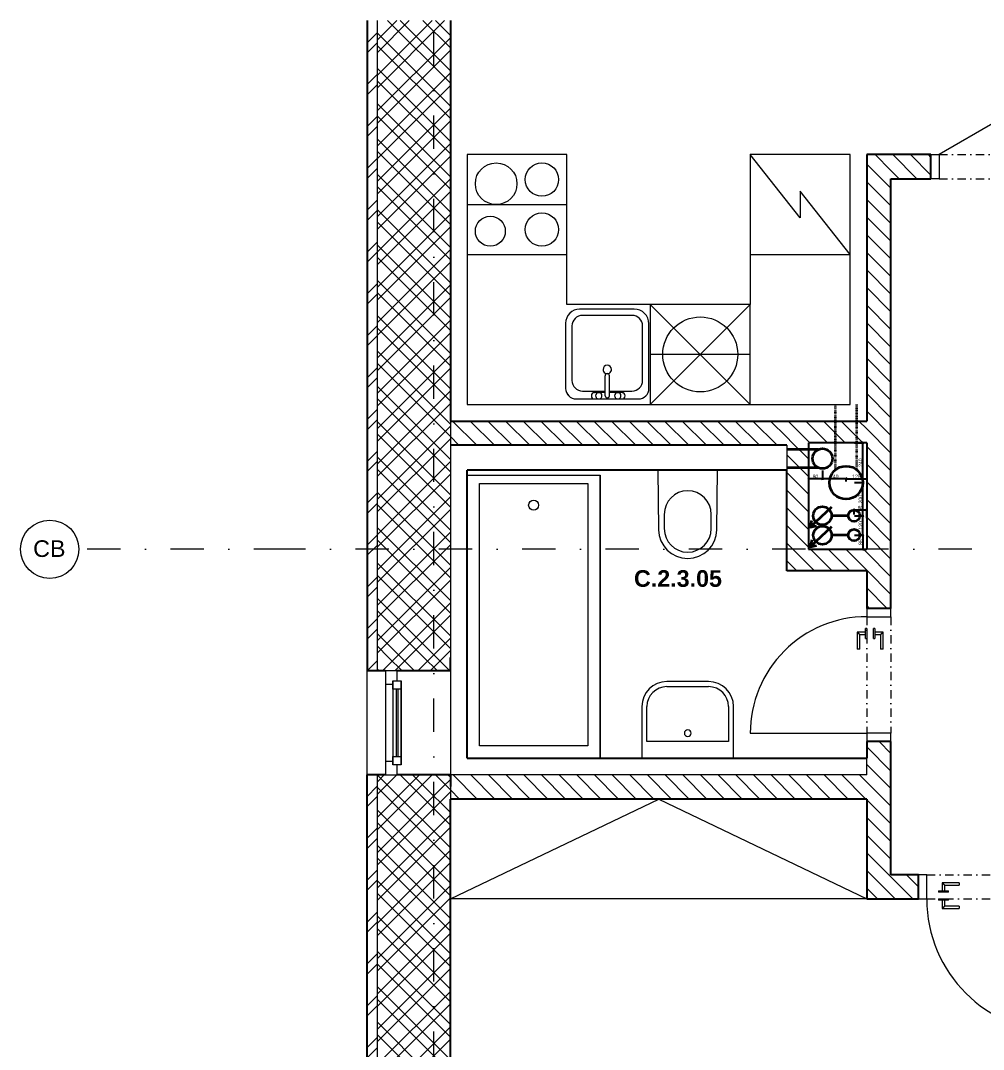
# Model space of a CAD drawing. Header units: millimetres. Extents: x -47415 to 8649, y -7799 to 10440.
# Drawn here: x -47415 to -41635, y -3606 to 2573 of the extents above; entities that cross this region are included whole.
import ezdxf

# ---------------------------------------------------------------- set-up
doc = ezdxf.new("R2010")
doc.units = ezdxf.units.MM
for name, pattern in [('HA_DashDot_10mm-S3mm', [500, 200, -150, 0, -150]), ('UDL_2NP$0$HA_DashDot_10mm-S3mm', [500, 200, -150, 0, -150]), ('UDL_2NP$0$HA_DashDot_2_2mm-S0_6mm', [110, 50, -30, 0, -30])]:
    doc.linetypes.add(name, pattern=pattern)
for name, color, linetype, lineweight in [('_kanalizace', 34, 'Continuous', 35), ('_vodovod', 5, 'Continuous', 35), ('_VZT', 3, 'Continuous', 35), ('ABMV_det-koty 10', 140, 'Continuous', 5), ('UDL_2NP$0$A-AREA-____-IDEN', 252, 'Continuous', 9), ('UDL_2NP$0$A-DOOR-____-MCUT', 252, 'UDL_2NP$0$HA_DashDot_2_2mm-S0_6mm', 9), ('UDL_2NP$0$A-DOOR-____-OTLN', 252, 'Continuous', 9), ('UDL_2NP$0$A-DOOR-FRAM-MCUT', 252, 'Continuous', 9), ('UDL_2NP$0$A-GENM-____-OTLN', 252, 'Continuous', 9), ('UDL_2NP$0$A-GLAZ-____-MCUT', 252, 'Continuous', 5), ('UDL_2NP$0$A-GLAZ-____-OTLN', 252, 'Continuous', 5), ('UDL_2NP$0$A-WALL-____-MCUT', 252, 'Continuous', 9), ('UDL_2NP$0$A-WALL-____-OTLN', 252, 'Continuous', 9), ('UDL_2NP$0$A-WALL-____-PATT', 252, 'Continuous', 25), ('UDL_2NP$0$I-FURN-____-OTLN', 252, 'Continuous', 9), ('UDL_2NP$0$I-WALL-____-MCUT', 252, 'Continuous', 25), ('UDL_2NP$0$I-WALL-____-OTLN', 252, 'Continuous', 9), ('UDL_2NP$0$P-SANR-FIXT-OTLN', 252, 'Continuous', 9), ('UDL_2NP$0$Q-CASE-____-OTLN', 252, 'Continuous', 9), ('UDL_2NP$0$Q-SPCQ-____-OTLN', 252, 'Continuous', 9), ('UDL_2NP$0$S-GRID-____-IDEN', 252, 'Continuous', 9), ('UDL_2NP$0$S-GRID-____-OTLN', 252, 'Continuous', 5)]:
    doc.layers.add(name, color=color, linetype=linetype, lineweight=lineweight)
doc.layers.add('_UT', color=4, linetype='Continuous')
doc.styles.add('ar-na-light10', font='ARIALN.TTF', dxfattribs={"height": 22})
doc.styles.add('UDL_2NP$0$Arial_1', font='arial.ttf', dxfattribs={"height": 100})
doc.styles.add('UDL_2NP$0$Arial_B', font='arialbd.ttf', dxfattribs={"height": 100})
doc.dimstyles.new('Copy of _MP_10', dxfattribs={"dimscale": 50, "dimtxt": 22, "dimasz": 0.2, "dimexe": 0.12, "dimexo": 0.15, "dimgap": 0.04165, "dimtad": 1, "dimdec": 0, "dimrnd": 0.5, "dimzin": 3, "dimdsep": 46, "dimtxsty": 'ar-na-light10', "dimblk": 'OBLIQUE', "dimcen": 0.12, "dimadec": 0, "dimazin": 2, "dimtfac": 0.75, "dimtdec": 0, "dimtix": 1, "dimtmove": 2, "dimatfit": 2, "dimldrblk": 'OBLIQUE', "dimfxl": 1, "dimfxlon": 1, "dimtolj": 1, "dimtzin": 0, "dimarcsym": 0})
pattern_1 = [(45, (0, 0), (-106.066, 106.066), []), (45, (75, 0), (-106.066, 106.066), []), (315, (0, 0), (106.066, 106.066), []), (315, (75, 0), (106.066, 106.066), [])]
pattern_2 = [(135, (0, 0), (-53.03301, -53.03301), [])]
pattern_3 = [(45, (0, 0), (-125.7236, 125.7236), []), (45, (0, 190.5), (-125.7236, 125.7236), [])]

# ---------------------------------------------------------------- blocks, each defined once
blk = doc.blocks.new('UDL_2NP$0$HA_DR_Single_Swing_Solid - In_800x2100-V1-UDL_2NP-C')
at = {"layer": 'UDL_2NP$0$A-DOOR-____-MCUT'}
for p, q in [((-400, 72.5), (400, 72.5)), ((-400, -72.5), (400, -72.5))]:
    blk.add_line(p, q, dxfattribs=at)
at = {"layer": 'UDL_2NP$0$A-DOOR-____-OTLN'}
for p, q in [((-307.5, 25), (-307.5, -24.5)), ((-205, 25), (-307.5, 25)), ((-292.5, -24.5), (-292.5, 10)), ((-292.5, 10), (-205, 10)), ((-205, 25), (-205, 10)), ((-330, -24.5), (-270, -24.5)), ((-330, -24.5), (-330, -32.5)), ((-270, -32.5), (-330, -32.5)), ((-270, -32.5), (-270, -24.5)), ((-330, -72.5), (-270, -72.5)), ((-330, -72.5), (-330, -80.5)), ((-270, -80.5), (-330, -80.5)), ((-307.5, -80.5), (-307.5, -130)), ((-292.5, -115), (-292.5, -80.5)), ((-205, -115), (-292.5, -115)), ((-270, -80.5), (-270, -72.5)), ((-205, -115), (-205, -130)), ((-307.5, -130), (-205, -130))]:
    blk.add_line(p, q, dxfattribs=at)
at = {"layer": 'UDL_2NP$0$A-DOOR-____-OTLN', "lineweight": 5}
blk.add_line((400, -872.5), (400, -72.5), dxfattribs=at)
blk.add_arc((400, -72.5), 800, 180, 270, dxfattribs=at)
at = {"layer": 'UDL_2NP$0$A-DOOR-____-OTLN'}
for points in [[(-292.5, 10), (-292.5, 10), (-292.6, 10.1), (-293.1, 10.6), (-293.5, 11), (-293.9, 11.4), (-294.4, 11.9), (-294.8, 12.3), (-295.4, 12.9), (-296.1, 13.6), (-296.7, 14.2), (-297.1, 14.6), (-297.6, 15.1), (-298.1, 15.6), (-298.5, 16), (-299, 16.5), (-299.5, 17), (-300, 17.5), (-300.5, 18), (-301, 18.5), (-301.5, 19), (-301.9, 19.4), (-302.4, 19.9), (-302.9, 20.4), (-303.3, 20.8), (-303.8, 21.3), (-304.2, 21.7), (-304.7, 22.2), (-305.2, 22.7), (-305.6, 23.1), (-306.1, 23.6), (-306.5, 24), (-306.9, 24.4), (-307.4, 24.9), (-307.5, 25), (-307.5, 25)], [(-307.5, -130), (-307.5, -130), (-307.4, -129.9), (-306.9, -129.4), (-306.5, -129), (-306.1, -128.6), (-305.6, -128.1), (-305.2, -127.7), (-304.6, -127.1), (-303.9, -126.4), (-303.3, -125.8), (-302.9, -125.4), (-302.4, -124.9), (-301.9, -124.4), (-301.5, -124), (-301, -123.5), (-300.5, -123), (-300, -122.5), (-299.5, -122), (-299, -121.5), (-298.5, -121), (-298.1, -120.6), (-297.6, -120.1), (-297.1, -119.6), (-296.7, -119.2), (-296.2, -118.7), (-295.8, -118.3), (-295.3, -117.8), (-294.8, -117.3), (-294.4, -116.9), (-293.9, -116.4), (-293.5, -116), (-293.1, -115.6), (-292.6, -115.1), (-292.5, -115), (-292.5, -115)]]:
    blk.add_open_spline(points, degree=3, knots=[0, 0, 0, 0, 0.083333, 0.125, 0.166667, 0.208333, 0.229167, 0.25, 0.291667, 0.333333, 0.354167, 0.375, 0.395833, 0.416667, 0.4375, 0.458333, 0.479167, 0.5, 0.520833, 0.541667, 0.5625, 0.583333, 0.604167, 0.625, 0.645833, 0.666667, 0.6875, 0.708333, 0.75, 0.770833, 0.791667, 0.833333, 0.875, 0.916667, 1, 1, 1, 1], dxfattribs=at)
at = {"layer": 'UDL_2NP$0$A-DOOR-FRAM-MCUT'}
for p, q in [((-400, 72.5), (-450, 72.5)), ((-450, 72.5), (-450, -72.5)), ((-400, -72.5), (-400, 72.5)), ((450, 72.5), (400, 72.5)), ((400, 72.5), (400, -72.5)), ((450, -72.5), (450, 72.5)), ((-450, -72.5), (-400, -72.5)), ((400, -72.5), (450, -72.5))]:
    blk.add_line(p, q, dxfattribs=at)
blk = doc.blocks.new('UDL_2NP$0$HA_DR_Single_Swing_Solid - In_700x2100-1523071-UDL_2NP-C')
at = {"layer": 'UDL_2NP$0$A-DOOR-____-MCUT'}
for p, q in [((-350, 72.5), (350, 72.5)), ((-350, -72.5), (350, -72.5))]:
    blk.add_line(p, q, dxfattribs=at)
at = {"layer": 'UDL_2NP$0$A-DOOR-____-OTLN'}
for p, q in [((-257.5, 25), (-257.5, -24.5)), ((-155, 25), (-257.5, 25)), ((-242.5, -24.5), (-242.5, 10)), ((-242.5, 10), (-155, 10)), ((-155, 25), (-155, 10)), ((-280, -24.5), (-220, -24.5)), ((-280, -24.5), (-280, -32.5)), ((-220, -32.5), (-280, -32.5)), ((-220, -32.5), (-220, -24.5)), ((-280, -72.5), (-220, -72.5)), ((-280, -72.5), (-280, -80.5)), ((-220, -80.5), (-280, -80.5)), ((-257.5, -80.5), (-257.5, -130)), ((-242.5, -115), (-242.5, -80.5)), ((-155, -115), (-242.5, -115)), ((-220, -80.5), (-220, -72.5)), ((-155, -115), (-155, -130)), ((-257.5, -130), (-155, -130))]:
    blk.add_line(p, q, dxfattribs=at)
at = {"layer": 'UDL_2NP$0$A-DOOR-____-OTLN', "lineweight": 5}
blk.add_line((350, -772.5), (350, -72.5), dxfattribs=at)
blk.add_arc((350, -72.5), 700, 180, 270, dxfattribs=at)
at = {"layer": 'UDL_2NP$0$A-DOOR-____-OTLN'}
for points in [[(-242.5, 10), (-242.5, 10), (-242.6, 10.1), (-243.1, 10.6), (-243.5, 11), (-243.9, 11.4), (-244.4, 11.9), (-244.8, 12.3), (-245.4, 12.9), (-246.1, 13.6), (-246.7, 14.2), (-247.1, 14.6), (-247.6, 15.1), (-248.1, 15.6), (-248.5, 16), (-249, 16.5), (-249.5, 17), (-250, 17.5), (-250.5, 18), (-251, 18.5), (-251.5, 19), (-251.9, 19.4), (-252.4, 19.9), (-252.9, 20.4), (-253.3, 20.8), (-253.8, 21.3), (-254.2, 21.7), (-254.7, 22.2), (-255.2, 22.7), (-255.6, 23.1), (-256.1, 23.6), (-256.5, 24), (-256.9, 24.4), (-257.4, 24.9), (-257.5, 25), (-257.5, 25)], [(-257.5, -130), (-257.5, -130), (-257.4, -129.9), (-256.9, -129.4), (-256.5, -129), (-256.1, -128.6), (-255.6, -128.1), (-255.2, -127.7), (-254.6, -127.1), (-253.9, -126.4), (-253.3, -125.8), (-252.9, -125.4), (-252.4, -124.9), (-251.9, -124.4), (-251.5, -124), (-251, -123.5), (-250.5, -123), (-250, -122.5), (-249.5, -122), (-249, -121.5), (-248.5, -121), (-248.1, -120.6), (-247.6, -120.1), (-247.1, -119.6), (-246.7, -119.2), (-246.2, -118.7), (-245.8, -118.3), (-245.3, -117.8), (-244.8, -117.3), (-244.4, -116.9), (-243.9, -116.4), (-243.5, -116), (-243.1, -115.6), (-242.6, -115.1), (-242.5, -115), (-242.5, -115)]]:
    blk.add_open_spline(points, degree=3, knots=[0, 0, 0, 0, 0.083333, 0.125, 0.166667, 0.208333, 0.229167, 0.25, 0.291667, 0.333333, 0.354167, 0.375, 0.395833, 0.416667, 0.4375, 0.458333, 0.479167, 0.5, 0.520833, 0.541667, 0.5625, 0.583333, 0.604167, 0.625, 0.645833, 0.666667, 0.6875, 0.708333, 0.75, 0.770833, 0.791667, 0.833333, 0.875, 0.916667, 1, 1, 1, 1], dxfattribs=at)
at = {"layer": 'UDL_2NP$0$A-DOOR-FRAM-MCUT'}
for p, q in [((-350, 72.5), (-400, 72.5)), ((-400, 72.5), (-400, -72.5)), ((-350, -72.5), (-350, 72.5)), ((400, 72.5), (350, 72.5)), ((350, 72.5), (350, -72.5)), ((400, -72.5), (400, 72.5)), ((-400, -72.5), (-350, -72.5)), ((350, -72.5), (400, -72.5))]:
    blk.add_line(p, q, dxfattribs=at)
blk = doc.blocks.new('UDL_2NP$0$HA_DR_Double_Swing_Solid - In_1200x2100_800-1526237-UDL_2NP-C')
at = {"layer": 'UDL_2NP$0$A-DOOR-____-MCUT'}
for p, q in [((-600, 72.5), (600, 72.5)), ((-600, -72.5), (600, -72.5))]:
    blk.add_line(p, q, dxfattribs=at)
at = {"layer": 'UDL_2NP$0$A-DOOR-____-OTLN', "lineweight": 5}
for p, q in [((600, 872.5), (600, 72.5)), ((-253.6, 272.5), (-600, 72.5))]:
    blk.add_line(p, q, dxfattribs=at)
at = {"layer": 'UDL_2NP$0$A-DOOR-____-OTLN'}
for p, q in [((-107.5, 130), (-107.5, 80.5)), ((-5, 130), (-107.5, 130)), ((-5, 130), (-5, 115)), ((-130, 80.5), (-70, 80.5)), ((-130, 80.5), (-130, 72.5)), ((-70, 72.5), (-130, 72.5)), ((-92.5, 80.5), (-92.5, 115)), ((-92.5, 115), (-5, 115)), ((-70, 72.5), (-70, 80.5)), ((-130, 32.5), (-70, 32.5)), ((-130, 32.5), (-130, 24.5)), ((-70, 24.5), (-130, 24.5)), ((-107.5, 24.5), (-107.5, -25)), ((-92.5, -10), (-92.5, 24.5)), ((-70, 24.5), (-70, 32.5)), ((-107.5, -25), (-5, -25)), ((-5, -10), (-92.5, -10)), ((-5, -10), (-5, -25))]:
    blk.add_line(p, q, dxfattribs=at)
at = {"layer": 'UDL_2NP$0$A-DOOR-____-OTLN', "lineweight": 5}
for centre, radius, start, end in [((600, 72.5), 800, 90, 180), ((-600, 72.5), 400, 360, 30)]:
    blk.add_arc(centre, radius, start, end, dxfattribs=at)
at = {"layer": 'UDL_2NP$0$A-DOOR-____-OTLN'}
for points in [[(-92.5, 115), (-92.5, 115), (-92.6, 115.1), (-93.1, 115.6), (-93.5, 116), (-93.9, 116.4), (-94.4, 116.9), (-94.8, 117.3), (-95.4, 117.9), (-96.1, 118.6), (-96.7, 119.2), (-97.1, 119.6), (-97.6, 120.1), (-98.1, 120.6), (-98.5, 121), (-99, 121.5), (-99.5, 122), (-100, 122.5), (-100.5, 123), (-101, 123.5), (-101.5, 124), (-101.9, 124.4), (-102.4, 124.9), (-102.9, 125.4), (-103.3, 125.8), (-103.8, 126.3), (-104.2, 126.7), (-104.7, 127.2), (-105.2, 127.7), (-105.6, 128.1), (-106.1, 128.6), (-106.5, 129), (-106.9, 129.4), (-107.4, 129.9), (-107.5, 130), (-107.5, 130)], [(-107.5, -25), (-107.5, -25), (-107.4, -24.9), (-106.9, -24.4), (-106.5, -24), (-106.1, -23.6), (-105.6, -23.1), (-105.2, -22.7), (-104.6, -22.1), (-103.9, -21.4), (-103.3, -20.8), (-102.9, -20.4), (-102.4, -19.9), (-101.9, -19.4), (-101.5, -19), (-101, -18.5), (-100.5, -18), (-100, -17.5), (-99.5, -17), (-99, -16.5), (-98.5, -16), (-98.1, -15.6), (-97.6, -15.1), (-97.1, -14.6), (-96.7, -14.2), (-96.2, -13.7), (-95.8, -13.3), (-95.3, -12.8), (-94.8, -12.3), (-94.4, -11.9), (-93.9, -11.4), (-93.5, -11), (-93.1, -10.6), (-92.6, -10.1), (-92.5, -10), (-92.5, -10)]]:
    blk.add_open_spline(points, degree=3, knots=[0, 0, 0, 0, 0.083333, 0.125, 0.166667, 0.208333, 0.229167, 0.25, 0.291667, 0.333333, 0.354167, 0.375, 0.395833, 0.416667, 0.4375, 0.458333, 0.479167, 0.5, 0.520833, 0.541667, 0.5625, 0.583333, 0.604167, 0.625, 0.645833, 0.666667, 0.6875, 0.708333, 0.75, 0.770833, 0.791667, 0.833333, 0.875, 0.916667, 1, 1, 1, 1], dxfattribs=at)
at = {"layer": 'UDL_2NP$0$A-DOOR-FRAM-MCUT'}
for p, q in [((-650, -72.5), (-650, 72.5)), ((-650, 72.5), (-600, 72.5)), ((-600, 72.5), (-600, -72.5)), ((600, 72.5), (650, 72.5)), ((600, -72.5), (600, 72.5)), ((650, 72.5), (650, -72.5)), ((-600, -72.5), (-650, -72.5)), ((650, -72.5), (600, -72.5))]:
    blk.add_line(p, q, dxfattribs=at)
blk = doc.blocks.new('UDL_2NP$0$HA_WD_SinglePanel - 625x1000-1383459-UDL_2NP-C')
at = {"layer": 'UDL_2NP$0$A-GLAZ-____-MCUT'}
for p, q in [((-312.5, 170), (-312.5, 100)), ((-232.5, 170), (-312.5, 170)), ((-252.5, 75), (-252.5, 125)), ((-252.5, 125), (-202.5, 125)), ((-232.5, 125), (-232.5, 170)), ((-202.5, 125), (-202.5, 75)), ((202.5, 75), (202.5, 125)), ((202.5, 125), (252.5, 125)), ((312.5, 170), (232.5, 170)), ((232.5, 170), (232.5, 125)), ((252.5, 125), (252.5, 75)), ((312.5, 100), (312.5, 170)), ((-312.5, 100), (-252.5, 100)), ((-202.5, 75), (-252.5, 75)), ((202.5, 105), (-202.5, 105)), ((202.5, 95), (-202.5, 95)), ((252.5, 75), (202.5, 75)), ((252.5, 100), (312.5, 100))]:
    blk.add_line(p, q, dxfattribs=at)
at = {"layer": 'UDL_2NP$0$A-GLAZ-____-OTLN'}
for p, q in [((252.5, 125), (-252.5, 125)), ((-252.5, 75), (-252.5, 125)), ((232.5, 170), (-232.5, 170)), ((202.5, 125), (-202.5, 125)), ((252.5, 125), (252.5, 75)), ((-252.5, 75), (252.5, 75)), ((202.5, 75), (-202.5, 75))]:
    blk.add_line(p, q, dxfattribs=at)
blk = doc.blocks.new('UDL_2NP$0$HA_GM_Shaft_Rectangle - Default-1642465-UDL_2NP-C')
at = {"layer": 'UDL_2NP$0$A-GENM-____-OTLN'}
for p, q in [((0, -350), (0, 0)), ((0, 0), (640.3, 0)), ((640.3, 0), (640.3, -350)), ((640.3, -350), (0, -350))]:
    blk.add_line(p, q, dxfattribs=at)
blk = doc.blocks.new('UDL_2NP$0$ABMV_Bathtub_Generic - 800x1700-1414026-UDL_2NP-C')
at = {"layer": 'UDL_2NP$0$P-SANR-FIXT-OTLN'}
for p, q in [((0, 0), (0, 1700)), ((0, 1700), (0, 0)), ((75, 50), (75, 1625)), ((75, 1625), (725, 1625)), ((75, 1625), (725, 1625)), ((75, 50), (75, 1625)), ((725, 1625), (725, 50)), ((725, 1625), (725, 50)), ((800, 0), (0, 0)), ((800, 0), (0, 0)), ((725, 50), (75, 50)), ((725, 50), (75, 50))]:
    blk.add_line(p, q, dxfattribs=at)
blk.add_circle((400, 180), 30, dxfattribs=at)
blk = doc.blocks.new('UDL_2NP$0$ABMV_Toilet_WallHung - Default-1465613-UDL_2NP-C')
at = {"layer": 'UDL_2NP$0$A-GENM-____-OTLN'}
for p, q in [((-50, 432.3), (-54.6, 75)), ((-16.3, 426.2), (-16.3, 340.3)), ((266.3, 340.3), (266.3, 426.2)), ((304.6, 75), (300, 432.3))]:
    blk.add_line(p, q, dxfattribs=at)
for centre, radius, start, end in [((125, 430.1), 175, 0.73231, 179.26769), ((125, 426.2), 141.3, 0, 180), ((125, 340.3), 141.3, 180, 360)]:
    blk.add_arc(centre, radius, start, end, dxfattribs=at)
blk = doc.blocks.new('UDL_2NP$0$ABMV_WashBasin_Generic - 550x460-1465709-UDL_2NP-C')
at = {"layer": 'UDL_2NP$0$P-SANR-FIXT-OTLN'}
for p, q in [((250, 510), (0, 510)), ((0, 480), (250, 480)), ((-150, 360), (-150, 50)), ((-120, 150), (-120, 360)), ((370, 360), (370, 150)), ((400, 50), (400, 360)), ((370, 150), (-120, 150))]:
    blk.add_line(p, q, dxfattribs=at)
for centre, radius, start, end in [((0, 360), 150, 90, 180), ((250, 360), 150, 360, 90), ((0, 360), 120, 90, 180), ((250, 360), 120, 360, 90), ((125, 200), 20, 90, 270), ((125, 200), 20, 270, 90)]:
    blk.add_arc(centre, radius, start, end, dxfattribs=at)
blk = doc.blocks.new('UDL_2NP$0$Lednice_Mraznička_ADNS - Lednice 600x600x1800-V5-UDL_2NP-C')
at = {"layer": 'UDL_2NP$0$Q-SPCQ-____-OTLN'}
for p, q in [((300, 300), (-300, 300)), ((-300, 300), (-300, -300)), ((300, 300), (-80, 0)), ((300, -300), (300, 300)), ((80, 0), (-300, -300)), ((-80, 0), (80, 0)), ((-300, -300), (300, -300))]:
    blk.add_line(p, q, dxfattribs=at)
blk = doc.blocks.new('UDL_2NP$0$Kuchyňská_linka_myčka_ADNS - Myčka-1423139-UDL_2NP-C')
at = {"layer": 'UDL_2NP$0$Q-SPCQ-____-OTLN'}
for p, q in [((300, 300), (-300, 300)), ((-300, 300), (-300, -300)), ((300, 300), (-300, -300)), ((-300, 300), (300, -300)), ((300, 300), (-300, 300)), ((-300, 300), (-300, 0)), ((300, -300), (300, 300)), ((300, 0), (300, 300)), ((-300, 0), (300, 0)), ((-300, -300), (300, -300))]:
    blk.add_line(p, q, dxfattribs=at)
blk.add_circle((0, 0), 225, dxfattribs=at)
blk = doc.blocks.new('UDL_2NP$0$Kuchyňská_linka_sporák_ADNS - 600x600x800-1423137-UDL_2NP-C')
at = {"layer": 'UDL_2NP$0$Q-SPCQ-____-OTLN'}
for p, q in [((600, 600), (0, 600)), ((0, 600), (0, 0)), ((600, 600), (0, 600)), ((0, 600), (0, 300)), ((600, 0), (600, 600)), ((600, 300), (600, 600)), ((0, 300), (600, 300)), ((0, 0), (600, 0))]:
    blk.add_line(p, q, dxfattribs=at)
for centre, radius in [((175, 425), 125), ((450, 450), 100), ((450, 150), 100), ((140, 140), 90)]:
    blk.add_circle(centre, radius, dxfattribs=at)
blk = doc.blocks.new('UDL_2NP$0$Skříňka se dřezem_ pravoúhlá - 500 x 440mm-1427235-UDL_2NP-C')
at = {"layer": 'UDL_2NP$0$P-SANR-FIXT-OTLN'}
for p, q in [((202.2, 180.1), (-170.8, 180.1)), ((202.2, 180.1), (-170.8, 180.1)), ((3, 132.5), (-132.7, 132.5)), ((91.9, 180.1), (-73.2, 180.1)), ((-73.2, 142), (3, 142)), ((3, 160.7), (3, 40.4)), ((28.4, 160.7), (28.4, 40.4)), ((28.4, 142), (91.9, 142)), ((164.1, 132.5), (28.4, 132.5)), ((-234.3, 116.6), (-234.3, -271)), ((-234.3, 116.6), (-234.3, -271)), ((-196.2, 69), (-196.2, -258.3)), ((227.6, -258.3), (227.6, 69)), ((265.7, -275.5), (265.7, 116.6)), ((265.7, -275.5), (265.7, 116.6)), ((-145.4, -359.9), (181.3, -359.9)), ((-145.4, -359.9), (181.3, -359.9)), ((-132.7, -321.8), (164.1, -321.8))]:
    blk.add_line(p, q, dxfattribs=at)
for centre, radius, start, end in [((-170.8, 116.6), 63.5, 90, 180), ((-170.8, 116.6), 63.5, 90, 180), ((-132.7, 69), 63.5, 90, 180), ((-73.2, 161.1), 19, 90, 270), ((-47.8, 161.1), 19, 360, 180), ((-47.8, 161.1), 19, 180, 0), ((15.7, 160.7), 12.7, 360, 180), ((66.5, 161.1), 19, 360, 180), ((66.5, 161.1), 19, 180, 360), ((91.9, 161.1), 19, 270, 90), ((164.1, 69), 63.5, 0, 90), ((202.2, 116.6), 63.5, 0, 90), ((202.2, 116.6), 63.5, 360, 90), ((15.7, 3.2), 25.4, 360, 180), ((15.7, 3.2), 25.4, 180, 0), ((15.7, 40.4), 12.7, 180, 0), ((-145.4, -271), 88.9, 180, 270), ((-145.4, -271), 88.9, 180, 270), ((-132.7, -258.3), 63.5, 180, 270), ((164.1, -258.3), 63.5, 270, 0), ((181.3, -275.5), 84.4, 270, 0), ((181.3, -275.5), 84.4, 270, 0)]:
    blk.add_arc(centre, radius, start, end, dxfattribs=at)
blk = doc.blocks.new('UDL_2NP$0$Casework 22 - Casework 6-1427947-UDL_2NP-C')
at = {"layer": 'UDL_2NP$0$Q-CASE-____-OTLN'}
for p, q in [((-44734.9, 1168.2), (-44734.9, 268.2)), ((-44134.9, 868.2), (-44134.9, 1168.2)), ((-43034.9, 1168.2), (-43034.9, 868.2)), ((-42434.9, 268.2), (-42434.9, 1168.2)), ((-43634.9, 868.2), (-44134.9, 868.2)), ((-44734.9, 268.2), (-43634.9, 268.2)), ((-43034.9, 268.2), (-42434.9, 268.2))]:
    blk.add_line(p, q, dxfattribs=at)
blk = doc.blocks.new('UDL_2NP$0$NAB_Šatní_skříň_ADNS - 600x2000xšířka-1472757-UDL_2NP-C')
at = {"layer": 'UDL_2NP$0$I-FURN-____-OTLN'}
for p, q in [((0, -600), (1250, 0)), ((0, -600), (0, 0)), ((1250, 0), (2500, -600)), ((2499, -600), (0, -600))]:
    blk.add_line(p, q, dxfattribs=at)
blk = doc.blocks.new('UDL_2NP$0$Grid - Radius 3_5mm-353793-UDL_2NP-C')
at = {"layer": 'UDL_2NP$0$S-GRID-____-IDEN'}
blk.add_circle((0, 0), 3.5, dxfattribs=at)
blk = doc.blocks.new('UDL_2NP')
at = {"layer": 'UDL_2NP$0$A-WALL-____-PATT', "lineweight": 5}
h = blk.add_hatch(dxfattribs=at)
h.set_pattern_fill('FP_4', color=256, style=0, pattern_type=2)
h.set_pattern_definition(pattern_3)
h.paths.add_polyline_path([(-45334.9, -5801.8), (-45274.9, -5801.8), (-45274.9, -4801.8), (-45334.9, -4801.8), (-45334.9, -4950.4)])
h.paths.add_polyline_path([(-45274.9, -3801.8), (-45274.9, -2026.8), (-45334.9, -2026.8), (-45334.9, -3801.8)])
h.paths.add_polyline_path([(-45274.9, -1251.1), (-45274.9, 2573.2), (-45334.9, 2573.2), (-45334.9, -1251.1)])
h.paths.add_polyline_path([(-45334.9, 3573.2), (-45274.9, 3573.2), (-45274.9, 8048.2), (-45334.9, 8048.2), (-45334.9, 3896.6)])
h = blk.add_hatch(dxfattribs=at)
h.set_pattern_fill('FP_1', color=256, style=0, pattern_type=2)
h.set_pattern_definition(pattern_1)
h.paths.add_polyline_path([(-45274.9, -5301.8), (-44834.9, -5301.8), (-44834.9, -4801.8), (-45274.9, -4801.8), (-45274.9, -4950.4)])
h.paths.add_polyline_path([(-45274.9, -3801.8), (-44834.9, -3801.8), (-44834.9, -2026.8), (-45274.9, -2026.8), (-45274.9, -2984.4)])
h.paths.add_polyline_path([(-45274.9, -1251.1), (-44834.9, -1251.1), (-44834.9, 2573.2), (-45274.9, 2573.2), (-45274.9, -1018.4)])
h.paths.add_polyline_path([(-45274.9, 3573.2), (-44834.9, 3573.2), (-44834.9, 7548.2), (-45274.9, 7548.2), (-45274.9, 3896.6)])
h = blk.add_hatch(dxfattribs=at)
h.set_pattern_fill('FP_3', color=256, style=0, pattern_type=2)
h.set_pattern_definition(pattern_2)
h.paths.add_polyline_path([(-42189.9, -2556.8), (-42189.9, -1756.8), (-42334.9, -1756.8), (-42334.9, -2556.8)])
h.paths.add_polyline_path([(-42334.9, -956.8), (-42189.9, -956.8), (-42189.9, 1768.2), (-42334.9, 1768.2), (-42334.9, -732.1)])
h = blk.add_hatch(dxfattribs=at)
h.set_pattern_fill('FP_3', color=256, style=0, pattern_type=2)
h.set_pattern_definition(pattern_2)
h.paths.add_polyline_path([(-38834.9, 1623.2), (-36989.9, 1623.2), (-36989.9, 1768.2), (-39399.9, 1768.2), (-39399.9, 1623.2), (-38968.7, 1623.2)])
h.paths.add_polyline_path([(-41949.9, 1623.2), (-41949.9, 1768.2), (-42189.9, 1768.2), (-42189.9, 1623.2), (-41998.5, 1623.2)])
h.paths.add_polyline_path([(-40649.9, 1623.2), (-40299.9, 1623.2), (-40299.9, 1768.2), (-40649.9, 1768.2)])
h = blk.add_hatch(dxfattribs=at)
h.set_pattern_fill('FP_3', color=256, style=0, pattern_type=2)
h.set_pattern_definition(pattern_2)
h.paths.add_polyline_path([(-44270.8, 23.2), (-42814.9, 23.2), (-42814.9, 168.2), (-44834.9, 168.2), (-44834.9, 23.2)])
h = blk.add_hatch(dxfattribs=at)
h.set_pattern_fill('FP_3', color=256, style=0, pattern_type=2)
h.set_pattern_definition(pattern_2)
h.paths.add_polyline_path([(-42755.9, 38.2), (-42334.9, 38.2), (-42334.9, 168.2), (-42814.9, 168.2), (-42814.9, 38.2)])
h = blk.add_hatch(dxfattribs=at)
h.set_pattern_fill('FP_3', color=256, style=0, pattern_type=2)
h.set_pattern_definition(pattern_2)
h.paths.add_polyline_path([(-42814.9, -732.1), (-42684.9, -732.1), (-42684.9, 38.2), (-42814.9, 38.2), (-42814.9, -126.8)])
h = blk.add_hatch(dxfattribs=at)
h.set_pattern_fill('FP_3', color=256, style=0, pattern_type=2)
h.set_pattern_definition(pattern_2)
h.paths.add_polyline_path([(-42684.9, -732.1), (-42334.9, -732.1), (-42334.9, -602.1), (-42684.9, -602.1)])
h = blk.add_hatch(dxfattribs=at)
h.set_pattern_fill('FP_4', color=256, style=0, pattern_type=2)
h.set_pattern_definition(pattern_3)
h.paths.add_polyline_path([(-45274.9, -2026.8), (-45274.9, -1956.8), (-45334.9, -1956.8), (-45334.9, -2026.8)])
h.paths.add_polyline_path([(-45274.9, -1331.8), (-45274.9, -1251.1), (-45334.9, -1251.1), (-45334.9, -1331.8)])
h = blk.add_hatch(dxfattribs=at)
h.set_pattern_fill('FP_1', color=256, style=0, pattern_type=2)
h.set_pattern_definition(pattern_1)
h.paths.add_polyline_path([(-44834.9, -2026.8), (-44834.9, -1956.8), (-45274.9, -1956.8), (-45274.9, -2026.8), (-45154.9, -2026.8)])
h.paths.add_polyline_path([(-45179.9, -1331.8), (-44834.9, -1331.8), (-44834.9, -1251.1), (-45274.9, -1251.1), (-45274.9, -1331.8), (-45224.9, -1331.8)])
h = blk.add_hatch(dxfattribs=at)
h.set_pattern_fill('FP_3', color=256, style=0, pattern_type=2)
h.set_pattern_definition(pattern_2)
h.paths.add_polyline_path([(-42334.9, -2101.8), (-42334.9, -1956.8), (-44834.9, -1956.8), (-44834.9, -2101.8), (-42755.9, -2101.8)])
h = blk.add_hatch(dxfattribs=at)
h.set_pattern_fill('FP_3', color=256, style=0, pattern_type=2)
h.set_pattern_definition(pattern_2)
h.paths.add_polyline_path([(-40854.9, -2701.8), (-40854.9, -2556.8), (-41124.9, -2556.8), (-41124.9, -2701.8)])
h.paths.add_polyline_path([(-42024.9, -2701.8), (-42024.9, -2556.8), (-42334.9, -2556.8), (-42334.9, -2701.8)])
at = {"layer": 'UDL_2NP$0$A-WALL-____-MCUT'}
for p, q in [((-45274.9, 2573.2), (-45274.9, -1331.8)), ((-44834.9, 168.2), (-44834.9, -1251.1)), ((-42814.9, 23.2), (-42814.9, -126.8)), ((-42334.9, -1956.8), (-42334.9, -1856.8)), ((-45274.9, -1956.8), (-45274.9, -3801.8)), ((-42334.9, -1956.8), (-44834.9, -1956.8)), ((-44834.9, -2026.8), (-44834.9, -2101.8))]:
    blk.add_line(p, q, dxfattribs=at)
at = {"layer": 'UDL_2NP$0$A-WALL-____-MCUT', "lineweight": 25}
for p, q in [((-44834.9, 2573.2), (-44834.9, 168.2)), ((-44834.9, -1331.8), (-44834.9, -1251.1)), ((-45224.9, -1331.8), (-45274.9, -1331.8)), ((-44834.9, -1331.8), (-45154.9, -1331.8)), ((-45224.9, -1956.8), (-45274.9, -1956.8)), ((-44834.9, -1956.8), (-45154.9, -1956.8)), ((-44834.9, -1956.8), (-44834.9, -2026.8)), ((-44834.9, -3801.8), (-44834.9, -2101.8))]:
    blk.add_line(p, q, dxfattribs=at)
at = {"layer": 'UDL_2NP$0$A-WALL-____-OTLN'}
blk.add_line((-44834.9, -1331.8), (-44834.9, -1956.8), dxfattribs=at)
at = {"layer": 'UDL_2NP$0$I-WALL-____-MCUT'}
for p, q in [((-45334.9, 2573.2), (-45334.9, -1331.8)), ((-42334.9, 1768.2), (-42334.9, 168.2)), ((-41949.9, 1768.2), (-42334.9, 1768.2)), ((-41949.9, 1623.2), (-41949.9, 1768.2)), ((-42189.9, -956.8), (-42189.9, 1623.2)), ((-42189.9, 1623.2), (-41949.9, 1623.2)), ((-44834.9, 168.2), (-42334.9, 168.2)), ((-42814.9, 23.2), (-44834.9, 23.2)), ((-42334.9, 38.2), (-42684.9, 38.2)), ((-42684.9, 38.2), (-42684.9, -602.1)), ((-42334.9, 38.2), (-42334.9, -602.1)), ((-42814.9, -126.8), (-44734.9, -126.8)), ((-44734.9, -1856.8), (-44734.9, -126.8)), ((-42814.9, -732.1), (-42814.9, -126.8)), ((-42684.9, -602.1), (-42334.9, -602.1)), ((-42334.9, -732.1), (-42814.9, -732.1)), ((-42334.9, -732.1), (-42334.9, -956.8)), ((-42189.9, -956.8), (-42334.9, -956.8)), ((-45274.9, -1331.8), (-45334.9, -1331.8)), ((-42189.9, -1756.8), (-42334.9, -1756.8)), ((-42334.9, -1756.8), (-42334.9, -1856.8)), ((-42189.9, -2556.8), (-42189.9, -1756.8)), ((-44734.9, -1856.8), (-42334.9, -1856.8)), ((-45274.9, -1956.8), (-45334.9, -1956.8)), ((-45334.9, -3801.8), (-45334.9, -1956.8)), ((-42334.9, -2101.8), (-44834.9, -2101.8)), ((-42334.9, -2101.8), (-42334.9, -2701.8)), ((-42024.9, -2556.8), (-42189.9, -2556.8)), ((-42024.9, -2701.8), (-42024.9, -2556.8)), ((-42334.9, -2701.8), (-42024.9, -2701.8))]:
    blk.add_line(p, q, dxfattribs=at)
at = {"layer": 'UDL_2NP$0$I-WALL-____-OTLN'}
blk.add_line((-45334.9, -1956.8), (-45334.9, -1331.8), dxfattribs=at)
at = {"layer": 'UDL_2NP$0$S-GRID-____-OTLN', "linetype": 'UDL_2NP$0$HA_DashDot_10mm-S3mm', "lineweight": 9}
for p, q in [((-44934.9, -6198.9), (-44934.9, 8840.3)), ((-45814.7, -601.8), (-47064.7, -601.8)), ((-22199.7, -601.8), (-45814.7, -601.8))]:
    blk.add_line(p, q, dxfattribs=at)
at = {"layer": 'UDL_2NP$0$A-DOOR-____-OTLN'}
for name, p in [('UDL_2NP$0$HA_DR_Double_Swing_Solid - In_1200x2100_800-1526237-UDL_2NP-C', (-41299.9, 1695.7)), ('UDL_2NP$0$HA_DR_Single_Swing_Solid - In_800x2100-V1-UDL_2NP-C', (-41574.9, -2629.3))]:
    blk.add_blockref(name, p, dxfattribs=at)
at = {"layer": 'UDL_2NP$0$A-DOOR-____-OTLN', "rotation": 269.9999999999997}
blk.add_blockref('UDL_2NP$0$HA_DR_Single_Swing_Solid - In_700x2100-1523071-UDL_2NP-C', (-42262.4, -1356.8), dxfattribs=at)
at = {"layer": 'UDL_2NP$0$A-GENM-____-OTLN', "lineweight": 5, "rotation": 89.9999999999996}
blk.add_blockref('UDL_2NP$0$HA_GM_Shaft_Rectangle - Default-1642465-UDL_2NP-C', (-42684.9, -602.1), dxfattribs=at)
at = {"layer": 'UDL_2NP$0$A-GLAZ-____-OTLN', "rotation": 89.9999999999999}
blk.add_blockref('UDL_2NP$0$HA_WD_SinglePanel - 625x1000-1383459-UDL_2NP-C', (-45054.9, -1644.3), dxfattribs=at)
at = {"layer": 'UDL_2NP$0$I-FURN-____-OTLN'}
blk.add_blockref('UDL_2NP$0$NAB_Šatní_skříň_ADNS - 600x2000xšířka-1472757-UDL_2NP-C', (-44833.9, -2101.8), dxfattribs=at)
at = {"layer": 'UDL_2NP$0$P-SANR-FIXT-OTLN', "rotation": 180}
for name, p in [('UDL_2NP$0$Skříňka se dřezem_ pravoúhlá - 500 x 440mm-1427235-UDL_2NP-C', (-43877.3, 480.7)), ('UDL_2NP$0$ABMV_Bathtub_Generic - 800x1700-1414026-UDL_2NP-C', (-43934.9, -156.8)), ('UDL_2NP$0$ABMV_Toilet_WallHung - Default-1465613-UDL_2NP-C', (-43284.9, -51.8))]:
    blk.add_blockref(name, p, dxfattribs=at)
at = {"layer": 'UDL_2NP$0$P-SANR-FIXT-OTLN'}
blk.add_blockref('UDL_2NP$0$ABMV_WashBasin_Generic - 550x460-1465709-UDL_2NP-C', (-43534.9, -1906.8), dxfattribs=at)
at = {"layer": 'UDL_2NP$0$Q-CASE-____-OTLN'}
blk.add_blockref('UDL_2NP$0$Casework 22 - Casework 6-1427947-UDL_2NP-C', (0, 0), dxfattribs=at)
at = {"layer": 'UDL_2NP$0$Q-SPCQ-____-OTLN'}
blk.add_blockref('UDL_2NP$0$Kuchyňská_linka_sporák_ADNS - 600x600x800-1423137-UDL_2NP-C', (-44734.9, 1168.2), dxfattribs=at)
for name, p, rotation in [('UDL_2NP$0$Lednice_Mraznička_ADNS - Lednice 600x600x1800-V5-UDL_2NP-C', (-42734.9, 1468.2), 269.999999999999), ('UDL_2NP$0$Kuchyňská_linka_myčka_ADNS - Myčka-1423139-UDL_2NP-C', (-43334.9, 568.2), 180)]:
    blk.add_blockref(name, p, dxfattribs=dict(at, rotation=rotation))
at = {"layer": 'UDL_2NP$0$S-GRID-____-IDEN', "xscale": 49.99999999999998, "yscale": 49.99999999999998, "zscale": 49.99999999999998, "rotation": 90}
blk.add_blockref('UDL_2NP$0$Grid - Radius 3_5mm-353793-UDL_2NP-C', (-47239.7, -601.8), dxfattribs=at)
at = {"layer": 'UDL_2NP$0$A-AREA-____-IDEN', "lineweight": 5, "insert": (-43732.6, -727.4), "char_height": 100, "width": 653.375, "attachment_point": 1, "style": 'UDL_2NP$0$Arial_B'}
blk.add_mtext('C.2.3.05', dxfattribs=at)
at = {"layer": 'UDL_2NP$0$S-GRID-____-IDEN', "lineweight": 5, "insert": (-47339.4, -547.9), "char_height": 100, "width": 240.506, "attachment_point": 1, "style": 'UDL_2NP$0$Arial_1'}
blk.add_mtext('CB', dxfattribs=at)
blk = doc.blocks.new('_Oblique')
at = {"color": 0, "linetype": 'ByBlock', "lineweight": -2}
blk.add_line((-0.5, -0.5), (0.5, 0.5), dxfattribs=at)
blk = doc.blocks.new('*D191')
at = {"layer": 'ABMV_det-koty 10', "color": 0, "lineweight": -2, "transparency": 16777216}
for p, q in [((-42409.7, -516.6), (-42353.7, -516.6)), ((-42359.7, -516.6), (-42359.7, -601.8)), ((-42409.7, -601.8), (-42353.7, -601.8))]:
    blk.add_line(p, q, dxfattribs=at)
at = {"layer": 'ABMV_det-koty 10', "color": 0, "lineweight": -2, "transparency": 16777216, "xscale": 10, "yscale": 10, "zscale": 10}
for p, rotation in [((-42359.7, -516.6), 90), ((-42359.7, -601.8), 270)]:
    blk.add_blockref('_Oblique', p, dxfattribs=dict(at, rotation=rotation))
at = {"layer": 'ABMV_det-koty 10', "color": 0, "transparency": 16777216, "insert": (-42373, -559.2), "char_height": 22, "attachment_point": 5, "rotation": 90, "style": 'ar-na-light10'}
blk.add_mtext('\\A1;85', dxfattribs=at)
blk = doc.blocks.new('*D192')
at = {"layer": 'ABMV_det-koty 10', "color": 0, "lineweight": -2, "transparency": 16777216}
for p, q in [((-42409.5, -400.3), (-42353.5, -400.3)), ((-42359.5, -516.6), (-42359.5, -400.3)), ((-42409.5, -516.6), (-42353.5, -516.6))]:
    blk.add_line(p, q, dxfattribs=at)
at = {"layer": 'ABMV_det-koty 10', "color": 0, "lineweight": -2, "transparency": 16777216, "xscale": 10, "yscale": 10, "zscale": 10}
for p, rotation in [((-42359.5, -400.3), 90), ((-42359.5, -516.6), 270)]:
    blk.add_blockref('_Oblique', p, dxfattribs=dict(at, rotation=rotation))
at = {"layer": 'ABMV_det-koty 10', "color": 0, "transparency": 16777216, "insert": (-42372.8, -458.5), "char_height": 22, "attachment_point": 5, "rotation": 90, "style": 'ar-na-light10'}
blk.add_mtext('\\A1;{\\fArial Narrow|b0|i0|c238|p34;120}', dxfattribs=at)
blk = doc.blocks.new('*D193')
at = {"layer": 'ABMV_det-koty 10', "color": 0, "lineweight": -2, "transparency": 16777216}
for p, q in [((-42409.7, -201.8), (-42353.7, -201.8)), ((-42359.7, -400.3), (-42359.7, -201.8)), ((-42409.7, -400.3), (-42353.7, -400.3))]:
    blk.add_line(p, q, dxfattribs=at)
at = {"layer": 'ABMV_det-koty 10', "color": 0, "lineweight": -2, "transparency": 16777216, "xscale": 10, "yscale": 10, "zscale": 10}
for p, rotation in [((-42359.7, -201.8), 90), ((-42359.7, -400.3), 270)]:
    blk.add_blockref('_Oblique', p, dxfattribs=dict(at, rotation=rotation))
at = {"layer": 'ABMV_det-koty 10', "color": 0, "transparency": 16777216, "insert": (-42373, -301.1), "char_height": 22, "attachment_point": 5, "rotation": 90, "style": 'ar-na-light10'}
blk.add_mtext('\\A1;{\\fArial Narrow|b0|i0|c238|p34;200}', dxfattribs=at)
blk = doc.blocks.new('*D194')
at = {"layer": 'ABMV_det-koty 10', "color": 0, "lineweight": -2, "transparency": 16777216}
for p, q in [((-42409.7, 38.2), (-42353.7, 38.2)), ((-42359.7, -201.8), (-42359.7, 38.2)), ((-42409.7, -201.8), (-42353.7, -201.8))]:
    blk.add_line(p, q, dxfattribs=at)
at = {"layer": 'ABMV_det-koty 10', "color": 0, "lineweight": -2, "transparency": 16777216, "xscale": 10, "yscale": 10, "zscale": 10}
for p, rotation in [((-42359.7, 38.2), 90), ((-42359.7, -201.8), 270)]:
    blk.add_blockref('_Oblique', p, dxfattribs=dict(at, rotation=rotation))
at = {"layer": 'ABMV_det-koty 10', "color": 0, "transparency": 16777216, "insert": (-42373, -81.8), "char_height": 22, "attachment_point": 5, "rotation": 90, "style": 'ar-na-light10'}
blk.add_mtext('\\A1;240', dxfattribs=at)
blk = doc.blocks.new('*D196')
at = {"layer": 'ABMV_det-koty 10', "color": 0, "lineweight": -2, "transparency": 16777216}
for p, q in [((-42600.9, -128.1), (-42600.9, -184.1)), ((-42459.4, -178.1), (-42600.9, -178.1)), ((-42459.4, -194.3), (-42459.4, -172.1))]:
    blk.add_line(p, q, dxfattribs=at)
at = {"layer": 'ABMV_det-koty 10', "color": 0, "lineweight": -2, "transparency": 16777216, "xscale": 10, "yscale": 10, "zscale": 10, "rotation": 180}
blk.add_blockref('_Oblique', (-42600.9, -178.1), dxfattribs=at)
at = {"layer": 'ABMV_det-koty 10', "color": 0, "lineweight": -2, "transparency": 16777216, "xscale": 10, "yscale": 10, "zscale": 10}
blk.add_blockref('_Oblique', (-42459.4, -178.1), dxfattribs=at)
at = {"layer": 'ABMV_det-koty 10', "color": 0, "transparency": 16777216, "insert": (-42530.1, -164.8), "char_height": 22, "attachment_point": 5, "style": 'ar-na-light10'}
blk.add_mtext('\\A1;{\\fArial Narrow|b0|i0|c238|p34;140}', dxfattribs=at)
blk = doc.blocks.new('*D197')
at = {"layer": 'ABMV_det-koty 10', "color": 0, "lineweight": -2, "transparency": 16777216}
for p, q in [((-42684.9, -128.3), (-42684.9, -184.3)), ((-42600.9, -178.3), (-42684.9, -178.3)), ((-42600.9, -128.3), (-42600.9, -184.3))]:
    blk.add_line(p, q, dxfattribs=at)
at = {"layer": 'ABMV_det-koty 10', "color": 0, "lineweight": -2, "transparency": 16777216, "xscale": 10, "yscale": 10, "zscale": 10, "rotation": 180}
blk.add_blockref('_Oblique', (-42684.9, -178.3), dxfattribs=at)
at = {"layer": 'ABMV_det-koty 10', "color": 0, "lineweight": -2, "transparency": 16777216, "xscale": 10, "yscale": 10, "zscale": 10}
blk.add_blockref('_Oblique', (-42600.9, -178.3), dxfattribs=at)
at = {"layer": 'ABMV_det-koty 10', "color": 0, "transparency": 16777216, "insert": (-42642.9, -164.9), "char_height": 22, "attachment_point": 5, "style": 'ar-na-light10'}
blk.add_mtext('\\A1;{\\fArial Narrow|b0|i0|c238|p34;80}', dxfattribs=at)
blk = doc.blocks.new('*D198')
at = {"layer": 'ABMV_det-koty 10', "color": 0, "lineweight": -2, "transparency": 16777216}
for p, q in [((-42459.4, -194.3), (-42459.4, -172.1)), ((-42459.4, -178.1), (-42334.9, -178.1)), ((-42334.9, -128.1), (-42334.9, -184.1))]:
    blk.add_line(p, q, dxfattribs=at)
at = {"layer": 'ABMV_det-koty 10', "color": 0, "lineweight": -2, "transparency": 16777216, "xscale": 10, "yscale": 10, "zscale": 10, "rotation": 180}
blk.add_blockref('_Oblique', (-42459.4, -178.1), dxfattribs=at)
at = {"layer": 'ABMV_det-koty 10', "color": 0, "lineweight": -2, "transparency": 16777216, "xscale": 10, "yscale": 10, "zscale": 10}
blk.add_blockref('_Oblique', (-42334.9, -178.1), dxfattribs=at)
at = {"layer": 'ABMV_det-koty 10', "color": 0, "transparency": 16777216, "insert": (-42397.1, -164.8), "char_height": 22, "attachment_point": 5, "style": 'ar-na-light10'}
blk.add_mtext('\\A1;125', dxfattribs=at)
blk = doc.blocks.new('*D199')
at = {"layer": 'ABMV_det-koty 10', "color": 0, "lineweight": -2, "transparency": 16777216}
for p, q in [((-42411.5, -392.8), (-42411.5, -359.7)), ((-42411.5, -365.7), (-42334.9, -365.7)), ((-42334.9, -415.7), (-42334.9, -359.7))]:
    blk.add_line(p, q, dxfattribs=at)
at = {"layer": 'ABMV_det-koty 10', "color": 0, "lineweight": -2, "transparency": 16777216, "xscale": 10, "yscale": 10, "zscale": 10, "rotation": 180}
blk.add_blockref('_Oblique', (-42411.5, -365.7), dxfattribs=at)
at = {"layer": 'ABMV_det-koty 10', "color": 0, "lineweight": -2, "transparency": 16777216, "xscale": 10, "yscale": 10, "zscale": 10}
blk.add_blockref('_Oblique', (-42334.9, -365.7), dxfattribs=at)
at = {"layer": 'ABMV_det-koty 10', "color": 0, "transparency": 16777216, "insert": (-42373.2, -352.4), "char_height": 22, "attachment_point": 5, "style": 'ar-na-light10'}
blk.add_mtext('\\A1;{\\fArial Narrow|b0|i0|c238|p34;80}', dxfattribs=at)

msp = doc.modelspace()

# ---------------------------------------------------------------- block references
at = {"layer": '_UT'}
msp.add_blockref('UDL_2NP', (0, 0), dxfattribs=at)

# ---------------------------------------------------------------- next in the draw order: linework, layer by layer
at = {"layer": '_kanalizace'}
for points in [[(-42624.9, -2.5), (-42814.9, -2.5)], [(-42624.9, -112.5), (-42814.9, -112.5)]]:
    msp.add_lwpolyline(points, dxfattribs=at)
msp.add_circle((-42600.9, -57.5), 60, dxfattribs=at)
at = {"layer": '_vodovod'}
for points in [[(-42546.8, -349.1), (-42675.2, -469.2)], [(-42666.5, -428.7), (-42675.2, -469.2), (-42636.8, -461.5)], [(-42446.5, -400.3), (-42446.5, -400.3), (-42546.5, -400.3)], [(-42546.2, -466.5), (-42674.6, -586.7)], [(-42665.9, -546.1), (-42674.6, -586.7), (-42636.2, -579)], [(-42446.5, -516.6), (-42446.5, -516.6), (-42546.5, -516.6)]]:
    msp.add_lwpolyline(points, dxfattribs=at)
for centre, radius in [((-42601.5, -400.3), 55), ((-42411.5, -400.3), 35), ((-42601, -517.7), 55), ((-42411.5, -516.6), 35)]:
    msp.add_circle(centre, radius, dxfattribs=at)
at = {"layer": '_VZT', "linetype": 'HA_DashDot_10mm-S3mm', "ltscale": 0.015}
for points in [[(-42521.9, -123.7), (-42521.9, 268.2)], [(-42396.9, 268.2), (-42396.9, -123.7)]]:
    msp.add_lwpolyline(points, dxfattribs=at)
at = {"layer": '_VZT'}
msp.add_circle((-42459.4, -201.8), 100, dxfattribs=at)

# ---------------------------------------------------------------- next in the draw order: dimensions: what is measured, and where the dimension line sits
at = {"layer": 'ABMV_det-koty 10'}
for base, p1, p2, text, picture, middle in [((-42684.9, -178.3), (-42600.9, 47.9), (-42684.9, 47.9), '{\\fArial Narrow|b0|i0|c238|p34;80}', '*D197', (-42642.9, -164.9)), ((-42600.9, -178.1), (-42459.4, -201.8), (-42600.9, 47.9), '{\\fArial Narrow|b0|i0|c238|p34;140}', '*D196', (-42530.1, -164.8)), ((-42334.9, -365.7), (-42411.5, -400.3), (-42334.9, -445.9), '{\\fArial Narrow|b0|i0|c238|p34;80}', '*D199', (-42373.2, -352.4))]:
    dim = msp.add_linear_dim(base=base, p1=p1, p2=p2, text=text, dimstyle='Copy of _MP_10', dxfattribs=at)
    dim.commit()
    dim.dimension.update_dxf_attribs({"geometry": picture, "text_midpoint": middle})
for base, p1, p2, picture, middle in [((-42359.7, 38.2), (-42459.4, -201.8), (-42484.1, 38.2), '*D194', (-42373, -81.8)), ((-42359.7, -601.8), (-42436.3, -516.6), (-42436.3, -601.8), '*D191', (-42373, -559.2))]:
    dim = msp.add_linear_dim(base=base, p1=p1, p2=p2, angle=90, dimstyle='Copy of _MP_10', dxfattribs=at)
    dim.commit()
    dim.dimension.update_dxf_attribs({"geometry": picture, "text_midpoint": middle})
dim = msp.add_linear_dim(base=(-42334.9022, -178.0749), p1=(-42459.3667, -201.7943), p2=(-42334.9022, -8.8658), dimstyle='Copy of _MP_10', dxfattribs=at)
dim.commit()
dim.dimension.update_dxf_attribs({"geometry": '*D198', "text_midpoint": (-42397.1345, -164.7598)})
for base, p1, p2, text, picture, middle in [((-42359.7, -201.8), (-42436.3, -400.3), (-42459.4, -201.8), '{\\fArial Narrow|b0|i0|c238|p34;200}', '*D193', (-42373, -301.1)), ((-42359.5, -400.3), (-42436.3, -516.6), (-42436.3, -400.3), '{\\fArial Narrow|b0|i0|c238|p34;120}', '*D192', (-42372.8, -458.5))]:
    dim = msp.add_linear_dim(base=base, p1=p1, p2=p2, angle=90, text=text, dimstyle='Copy of _MP_10', dxfattribs=at)
    dim.commit()
    dim.dimension.update_dxf_attribs({"geometry": picture, "text_midpoint": middle})

doc.saveas('drawing.dxf')
